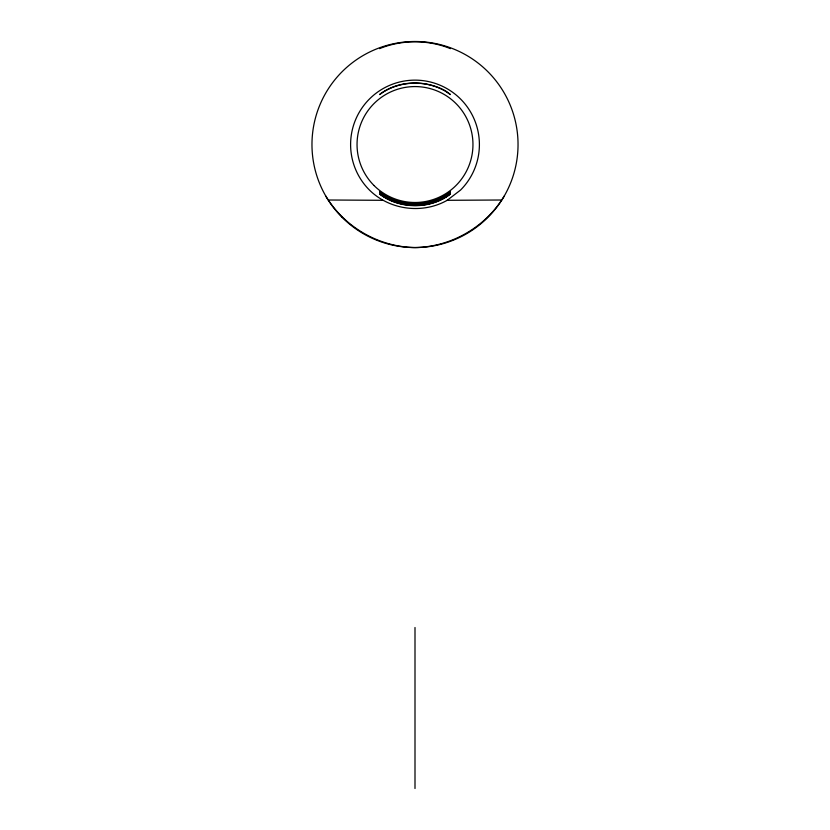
<?xml version="1.0" encoding="UTF-8"?>
<svg xmlns="http://www.w3.org/2000/svg" width="830" height="830" viewBox="0 0 830 830"><rect width="100%" height="100%" fill="white"/><g stroke="black" fill="none" stroke-linecap="round" stroke-linejoin="round"><path stroke-width="1.25" d="M504.235 196.056C485.56 227.161 451.281 246.956 415 247.568C378.719 246.956 344.44 227.161 325.765 196.056M447.194 200.3L460.536 190.07A64.398 64.398 0 0 0 460.536 98.998A64.398 64.398 0 0 0 369.464 98.998A64.398 64.398 0 0 0 369.464 190.07C389.706 210.083 422.46 214.316 447.194 200.3L501.196 200.009M379.58 48.638C401.73 39.539 428.27 39.539 450.42 48.638M415 205.114L430.687 203.06L445.326 197.032L447.194 195.621C428.135 208.195 401.969 207.625 382.806 195.621L384.653 197.073L399.292 203.163L406.669 204.139M328.805 200.009L382.806 200.3M415 627.511L415 788.5M449.341 193.214C431.216 207.21 404.739 207.593 384.954 196.554L379.58 192.384C399.531 208.195 430.469 208.091 450.42 192.373L449.341 193.214M450.42 193.971C430.583 209.679 399.51 209.471 379.58 193.981C399.811 209.108 430.22 209.43 450.42 193.971M380.794 93.624L379.58 94.568C398.172 80.147 425.354 79.597 445.669 90.958L450.42 94.568C430.687 79.628 400.963 79.452 380.794 93.624M450.42 191.574C430.697 207.635 399.272 207.925 379.58 191.574C399.448 207.531 430.542 207.531 450.42 191.574M342.147 217.387A103.034 103.034 0 0 0 514.527 171.198A103.034 103.034 0 0 0 388.336 45.007A103.034 103.034 0 0 0 342.147 217.387M374.019 185.515A57.955 57.955 0 0 0 470.983 159.536A57.955 57.955 0 0 0 399.998 88.551A57.955 57.955 0 0 0 374.019 185.515"/></g></svg>
